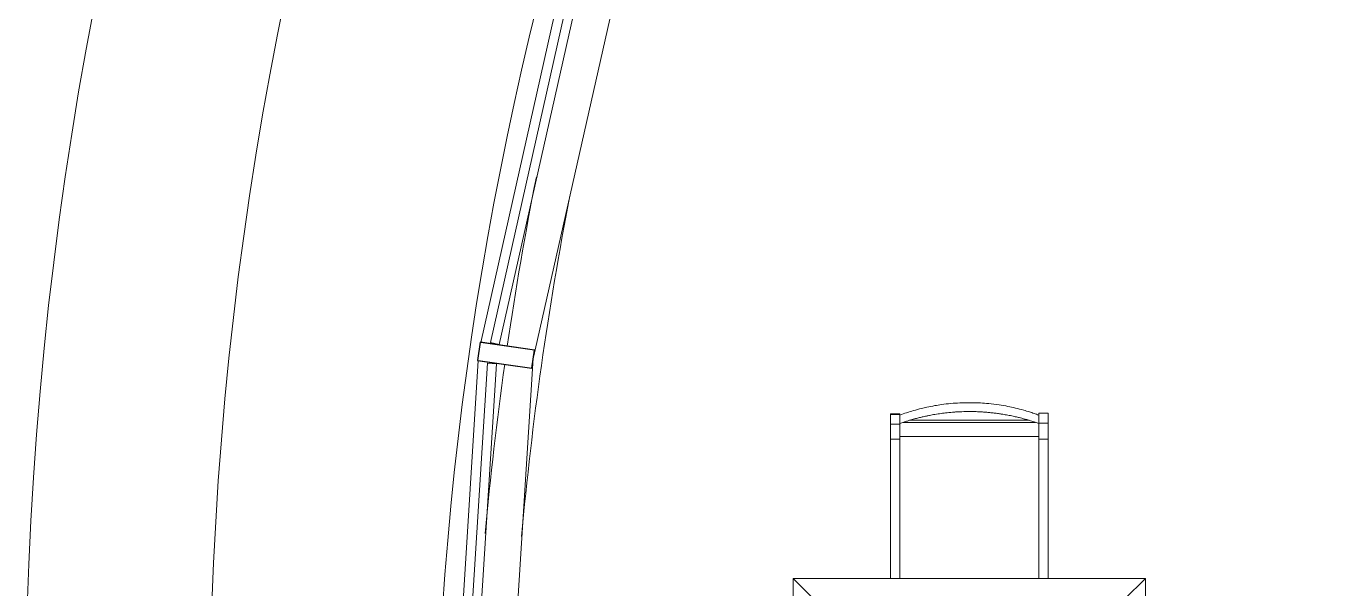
# Model space of a CAD drawing. Header units: metres. Extents: x -217 to -108, y -304 to -188.
# Drawn here: x -170.501 to -166.914, y -216.266 to -214.725 of the extents above; entities that cross this region are included whole.
import ezdxf

# ---------------------------------------------------------------- set-up
doc = ezdxf.new("R2010")
doc.units = ezdxf.units.M
for name, color, linetype, lineweight in [('A-FLOR', 192, 'Continuous', 9), ('A-GLAZ-CURT', 52, 'Continuous', 9), ('A-GLAZ-CWMG', 51, 'Continuous', 9), ('A-WALL', 113, 'Continuous', 9), ('I-FURN', 30, 'Continuous', 9), ('I-FURN-PNLS', 30, 'Continuous', 9)]:
    doc.layers.add(name, color=color, linetype=linetype, lineweight=lineweight)

# ---------------------------------------------------------------- blocks, each defined once
blk = doc.blocks.new('Montante rectangular - 50 x 150 mm-715984-Nivel 3')
at = {"layer": 'A-GLAZ-CWMG'}
for p, q in [((-169.3539, -217.08), (-169.2629, -215.6407)), ((-169.1161, -215.6617), (-169.2629, -215.6407)), ((-169.1122, -215.634), (-169.2052, -217.1056)), ((-169.1122, -215.634), (-169.1161, -215.6617)), ((-169.3539, -217.08), (-169.2057, -217.0777)), ((-169.2057, -217.0777), (-169.2052, -217.1056))]:
    blk.add_line(p, q, dxfattribs=at)
blk = doc.blocks.new('Tableset-Outdoor_Reed - Tableset-Outdoor_Reed-797211-Nivel 3')
at = {"layer": 'I-FURN'}
for p, q in [((-0.4826, 0.4826), (-0.4254, 0.4254)), ((0.4826, 0.4826), (0.4254, 0.4254))]:
    blk.add_line(p, q, dxfattribs=at)
at = {"layer": 'I-FURN-PNLS'}
for p, q in [((-0.2159, 0.9314), (-0.2159, 0.9332)), ((-0.1905, 0.9332), (-0.2159, 0.9332)), ((-0.1905, 0.9332), (-0.1905, 0.9314)), ((0.1905, 0.9075), (0.1905, 0.9344)), ((0.2159, 0.9344), (0.1905, 0.9344)), ((0.2159, 0.9344), (0.2159, 0.9075)), ((-0.2159, 0.9046), (-0.2159, 0.9314)), ((-0.1905, 0.9314), (-0.2159, 0.9314)), ((-0.2159, 0.8961), (-0.2159, 0.9046)), ((-0.1905, 0.9046), (-0.2159, 0.9046)), ((-0.1905, 0.9314), (-0.1905, 0.9046)), ((-0.1905, 0.9046), (-0.1905, 0.8961)), ((0.1813, 0.9096), (-0.1813, 0.9096)), ((0.1636, 0.9153), (-0.1635, 0.9153)), ((0.1905, 0.9073), (0.1905, 0.9075)), ((0.2159, 0.9075), (0.1905, 0.9075)), ((0.1905, 0.9065), (0.1905, 0.9073)), ((0.1905, 0.9065), (0.1905, 0.9073)), ((0.1905, 0.902), (0.1905, 0.9065)), ((0.1905, 0.8984), (0.1905, 0.902)), ((0.1905, 0.8953), (0.1905, 0.8984)), ((0.2159, 0.9075), (0.2159, 0.902)), ((0.2159, 0.902), (0.2159, 0.8984)), ((0.2159, 0.8984), (0.2159, 0.8953)), ((-0.2159, 0.8933), (-0.2159, 0.8961)), ((-0.2159, 0.8903), (-0.2159, 0.8933)), ((-0.2159, 0.8874), (-0.2159, 0.8903)), ((-0.2159, 0.8852), (-0.2159, 0.8874)), ((-0.2159, 0.8823), (-0.2159, 0.8852)), ((-0.2159, 0.8802), (-0.2159, 0.8823)), ((-0.2159, 0.8763), (-0.2159, 0.8802)), ((-0.2159, 0.873), (-0.2159, 0.8763)), ((-0.2159, 0.8694), (-0.2159, 0.873)), ((-0.2159, 0.8673), (-0.2159, 0.8694)), ((-0.2159, 0.8658), (-0.2159, 0.8673)), ((-0.2159, 0.8643), (-0.2159, 0.8658)), ((-0.2159, 0.8636), (-0.2159, 0.8643)), ((-0.2159, 0.8592), (-0.2159, 0.8636)), ((-0.2159, 0.8635), (-0.1905, 0.8635)), ((-0.1905, 0.8961), (-0.1905, 0.8933)), ((-0.1905, 0.8933), (-0.1905, 0.8903)), ((-0.1905, 0.8903), (-0.1905, 0.8874)), ((-0.1905, 0.8874), (-0.1905, 0.8852)), ((-0.1905, 0.8852), (-0.1905, 0.8823)), ((-0.1905, 0.8823), (-0.1905, 0.8802)), ((-0.1905, 0.8802), (-0.1905, 0.8763)), ((-0.1905, 0.8763), (-0.1905, 0.873)), ((-0.1905, 0.873), (-0.1905, 0.8694)), ((0.1905, 0.8708), (-0.1905, 0.8708)), ((-0.1905, 0.8694), (-0.1905, 0.8673)), ((-0.1905, 0.8673), (-0.1905, 0.8658)), ((-0.1905, 0.8658), (-0.1905, 0.8643)), ((-0.1905, 0.8643), (-0.1905, 0.8636)), ((-0.1905, 0.8636), (-0.1905, 0.8592)), ((0.1905, 0.8918), (0.1905, 0.8953)), ((0.1905, 0.8883), (0.1905, 0.8918)), ((0.1905, 0.8848), (0.1905, 0.8883)), ((0.1905, 0.8817), (0.1905, 0.8848)), ((0.1905, 0.8785), (0.1905, 0.8817)), ((0.1905, 0.8753), (0.1905, 0.8785)), ((0.1905, 0.8724), (0.1905, 0.8753)), ((0.1905, 0.8701), (0.1905, 0.8724)), ((0.1905, 0.8686), (0.1905, 0.8701)), ((0.1905, 0.8678), (0.1905, 0.8686)), ((0.1905, 0.8664), (0.1905, 0.8678)), ((0.1905, 0.8642), (0.1905, 0.8664)), ((0.1905, 0.8637), (0.1905, 0.8642)), ((0.1905, 0.8432), (0.1905, 0.8639)), ((0.1905, 0.8635), (0.2159, 0.8635)), ((0.2159, 0.8953), (0.2159, 0.8918)), ((0.2159, 0.8918), (0.2159, 0.8883)), ((0.2159, 0.8883), (0.2159, 0.8848)), ((0.2159, 0.8848), (0.2159, 0.8817)), ((0.2159, 0.8817), (0.2159, 0.8785)), ((0.2159, 0.8785), (0.2159, 0.8753)), ((0.2159, 0.8753), (0.2159, 0.8724)), ((0.2159, 0.8724), (0.2159, 0.8701)), ((0.2159, 0.8701), (0.2159, 0.8686)), ((0.2159, 0.8686), (0.2159, 0.8678)), ((0.2159, 0.8678), (0.2159, 0.8664)), ((0.2159, 0.8664), (0.2159, 0.8642)), ((0.2159, 0.8642), (0.2159, 0.8637)), ((0.2159, 0.8639), (0.2159, 0.8432)), ((-0.2159, 0.854), (-0.2159, 0.8592)), ((-0.2159, 0.8497), (-0.2159, 0.854)), ((-0.2159, 0.8431), (-0.2159, 0.8497)), ((-0.2159, 0.8411), (-0.2159, 0.8431)), ((-0.2159, 0.8373), (-0.2159, 0.8411)), ((-0.2159, 0.8315), (-0.2159, 0.8373)), ((-0.2159, 0.8261), (-0.2159, 0.8315)), ((-0.2159, 0.8209), (-0.2159, 0.8261)), ((-0.1905, 0.8592), (-0.1905, 0.854)), ((-0.1905, 0.854), (-0.1905, 0.8497)), ((-0.1905, 0.8497), (-0.1905, 0.8431)), ((-0.1905, 0.8431), (-0.1905, 0.8411)), ((-0.1905, 0.8411), (-0.1905, 0.8373)), ((-0.1905, 0.8373), (-0.1905, 0.8315)), ((-0.1905, 0.8315), (-0.1905, 0.8261)), ((-0.1905, 0.8261), (-0.1905, 0.8209)), ((0.1905, 0.831), (0.1905, 0.8432)), ((0.1905, 0.8219), (0.1905, 0.831)), ((0.2159, 0.8432), (0.2159, 0.831)), ((0.2159, 0.831), (0.2159, 0.8219)), ((-0.2159, 0.8174), (-0.2159, 0.8209)), ((-0.2159, 0.8131), (-0.2159, 0.8174)), ((-0.2159, 0.8068), (-0.2159, 0.8131)), ((-0.2159, 0.8013), (-0.2159, 0.8068)), ((-0.2159, 0.7964), (-0.2159, 0.8013)), ((-0.2159, 0.7883), (-0.2159, 0.7964)), ((-0.1905, 0.8209), (-0.1905, 0.8174)), ((-0.1905, 0.8174), (-0.1905, 0.8131)), ((-0.1905, 0.8131), (-0.1905, 0.8068)), ((-0.1905, 0.8068), (-0.1905, 0.8013)), ((-0.1905, 0.8013), (-0.1905, 0.7964)), ((-0.1905, 0.7964), (-0.1905, 0.7883)), ((0.1905, 0.8097), (0.1905, 0.8219)), ((0.1905, 0.8028), (0.1905, 0.8097)), ((0.1905, 0.786), (0.1905, 0.8028)), ((0.2159, 0.8219), (0.2159, 0.8097)), ((0.2159, 0.8097), (0.2159, 0.8028)), ((0.2159, 0.8028), (0.2159, 0.786)), ((-0.2159, 0.7826), (-0.2159, 0.7883)), ((-0.2159, 0.7774), (-0.2159, 0.7826)), ((-0.2159, 0.7725), (-0.2159, 0.7774)), ((-0.2159, 0.7671), (-0.2159, 0.7725)), ((-0.2159, 0.7639), (-0.2159, 0.7671)), ((-0.2159, 0.7575), (-0.2159, 0.7639)), ((-0.2159, 0.7558), (-0.2159, 0.7575)), ((-0.2159, 0.7506), (-0.2159, 0.7558)), ((-0.1905, 0.7883), (-0.1905, 0.7826)), ((-0.1905, 0.7826), (-0.1905, 0.7774)), ((-0.1905, 0.7774), (-0.1905, 0.7725)), ((-0.1905, 0.7725), (-0.1905, 0.7671)), ((-0.1905, 0.7671), (-0.1905, 0.7639)), ((-0.1905, 0.7639), (-0.1905, 0.7575)), ((-0.1905, 0.7575), (-0.1905, 0.7558)), ((-0.1905, 0.7558), (-0.1905, 0.7506)), ((0.1905, 0.7762), (0.1905, 0.786)), ((0.1905, 0.7709), (0.1905, 0.7762)), ((0.1905, 0.7659), (0.1905, 0.7709)), ((0.1905, 0.7613), (0.1905, 0.7659)), ((0.1905, 0.7586), (0.1905, 0.7613)), ((0.1905, 0.7537), (0.1905, 0.7586)), ((0.1905, 0.7507), (0.1905, 0.7537)), ((0.2159, 0.786), (0.2159, 0.7762)), ((0.2159, 0.7762), (0.2159, 0.7709)), ((0.2159, 0.7709), (0.2159, 0.7659)), ((0.2159, 0.7659), (0.2159, 0.7613)), ((0.2159, 0.7613), (0.2159, 0.7586)), ((0.2159, 0.7586), (0.2159, 0.7537)), ((0.2159, 0.7537), (0.2159, 0.7507)), ((-0.2159, 0.7449), (-0.2159, 0.7506)), ((-0.2159, 0.7394), (-0.2159, 0.7449)), ((-0.2159, 0.7322), (-0.2159, 0.7394)), ((-0.2159, 0.7239), (-0.2159, 0.7322)), ((-0.2159, 0.7201), (-0.2159, 0.7239)), ((-0.2159, 0.7112), (-0.2159, 0.7201)), ((-0.1905, 0.7506), (-0.1905, 0.7449)), ((-0.1905, 0.7449), (-0.1905, 0.7394)), ((-0.1905, 0.7394), (-0.1905, 0.7322)), ((-0.1905, 0.7322), (-0.1905, 0.7239)), ((-0.1905, 0.7239), (-0.1905, 0.7201)), ((-0.1905, 0.7201), (-0.1905, 0.7112)), ((0.1905, 0.7438), (0.1905, 0.7507)), ((0.1905, 0.7377), (0.1905, 0.7438)), ((0.1905, 0.7339), (0.1905, 0.7377)), ((0.1905, 0.7282), (0.1905, 0.7339)), ((0.1905, 0.7229), (0.1905, 0.7282)), ((0.1905, 0.7176), (0.1905, 0.7229)), ((0.1905, 0.7122), (0.1905, 0.7176)), ((0.2159, 0.7507), (0.2159, 0.7438)), ((0.2159, 0.7438), (0.2159, 0.7377)), ((0.2159, 0.7377), (0.2159, 0.7339)), ((0.2159, 0.7339), (0.2159, 0.7282)), ((0.2159, 0.7282), (0.2159, 0.7229)), ((0.2159, 0.7229), (0.2159, 0.7176)), ((0.2159, 0.7176), (0.2159, 0.7122)), ((-0.2159, 0.7057), (-0.2159, 0.7112)), ((-0.2159, 0.6991), (-0.2159, 0.7057)), ((-0.2159, 0.6945), (-0.2159, 0.6991)), ((-0.2159, 0.6913), (-0.2159, 0.6945)), ((-0.2159, 0.6807), (-0.2159, 0.6913)), ((-0.1905, 0.7112), (-0.1905, 0.7057)), ((-0.1905, 0.7057), (-0.1905, 0.6991)), ((-0.1905, 0.6991), (-0.1905, 0.6945)), ((-0.1905, 0.6945), (-0.1905, 0.6913)), ((-0.1905, 0.6913), (-0.1905, 0.6807)), ((0.1905, 0.7084), (0.1905, 0.7122)), ((0.1905, 0.6997), (0.1905, 0.7084)), ((0.1905, 0.6913), (0.1905, 0.6997)), ((0.1905, 0.686), (0.1905, 0.6913)), ((0.1905, 0.6791), (0.1905, 0.686)), ((0.2159, 0.7122), (0.2159, 0.7084)), ((0.2159, 0.7084), (0.2159, 0.6997)), ((0.2159, 0.6997), (0.2159, 0.6913)), ((0.2159, 0.6913), (0.2159, 0.686)), ((0.2159, 0.686), (0.2159, 0.6791)), ((-0.2159, 0.6723), (-0.2159, 0.6807)), ((-0.2159, 0.6663), (-0.2159, 0.6723)), ((-0.2159, 0.6597), (-0.2159, 0.6663)), ((-0.2159, 0.6528), (-0.2159, 0.6597)), ((-0.2159, 0.647), (-0.2159, 0.6528)), ((-0.2159, 0.6424), (-0.2159, 0.647)), ((-0.1905, 0.6807), (-0.1905, 0.6723)), ((-0.1905, 0.6723), (-0.1905, 0.6663)), ((-0.1905, 0.6663), (-0.1905, 0.6597)), ((-0.1905, 0.6597), (-0.1905, 0.6528)), ((-0.1905, 0.6528), (-0.1905, 0.647)), ((-0.1905, 0.647), (-0.1905, 0.6424)), ((0.1905, 0.6723), (0.1905, 0.6791)), ((0.1905, 0.6654), (0.1905, 0.6723)), ((0.1905, 0.6608), (0.1905, 0.6654)), ((0.1905, 0.6544), (0.1905, 0.6608)), ((0.1905, 0.6475), (0.1905, 0.6544)), ((0.1905, 0.6395), (0.1905, 0.6475)), ((0.2159, 0.6791), (0.2159, 0.6723)), ((0.2159, 0.6723), (0.2159, 0.6654)), ((0.2159, 0.6654), (0.2159, 0.6608)), ((0.2159, 0.6608), (0.2159, 0.6544)), ((0.2159, 0.6544), (0.2159, 0.6475)), ((0.2159, 0.6475), (0.2159, 0.6395)), ((-0.2159, 0.6384), (-0.2159, 0.6424)), ((-0.2159, 0.6332), (-0.2159, 0.6384)), ((-0.2159, 0.6277), (-0.2159, 0.6332)), ((-0.2159, 0.6231), (-0.2159, 0.6277)), ((-0.2159, 0.6125), (-0.2159, 0.6231)), ((-0.2159, 0.6038), (-0.2159, 0.6125)), ((-0.1905, 0.6424), (-0.1905, 0.6384)), ((-0.1905, 0.6384), (-0.1905, 0.6332)), ((-0.1905, 0.6332), (-0.1905, 0.6277)), ((-0.1905, 0.6277), (-0.1905, 0.6231)), ((-0.1905, 0.6231), (-0.1905, 0.6125)), ((-0.1905, 0.6125), (-0.1905, 0.6038)), ((0.1905, 0.6342), (0.1905, 0.6395)), ((0.1905, 0.6246), (0.1905, 0.6342)), ((0.1905, 0.6129), (0.1905, 0.6246)), ((0.1905, 0.6075), (0.1905, 0.6129)), ((0.2159, 0.6395), (0.2159, 0.6342)), ((0.2159, 0.6342), (0.2159, 0.6246)), ((0.2159, 0.6246), (0.2159, 0.6129)), ((0.2159, 0.6129), (0.2159, 0.6075)), ((-0.2159, 0.5978), (-0.2159, 0.6038)), ((-0.2159, 0.5914), (-0.2159, 0.5978)), ((-0.2159, 0.5808), (-0.2159, 0.5914)), ((-0.2159, 0.5747), (-0.2159, 0.5808)), ((-0.2159, 0.5687), (-0.2159, 0.5747)), ((-0.1905, 0.6038), (-0.1905, 0.5978)), ((-0.1905, 0.5978), (-0.1905, 0.5914)), ((-0.1905, 0.5914), (-0.1905, 0.5808)), ((-0.1905, 0.5808), (-0.1905, 0.5747)), ((-0.1905, 0.5747), (-0.1905, 0.5687)), ((0.1905, 0.5995), (0.1905, 0.6075)), ((0.1905, 0.5911), (0.1905, 0.5995)), ((0.1905, 0.5854), (0.1905, 0.5911)), ((0.1905, 0.5774), (0.1905, 0.5854)), ((0.1905, 0.5709), (0.1905, 0.5774)), ((0.2159, 0.6075), (0.2159, 0.5995)), ((0.2159, 0.5995), (0.2159, 0.5911)), ((0.2159, 0.5911), (0.2159, 0.5854)), ((0.2159, 0.5854), (0.2159, 0.5774)), ((0.2159, 0.5774), (0.2159, 0.5709)), ((-0.2159, 0.562), (-0.2159, 0.5687)), ((-0.2159, 0.5554), (-0.2159, 0.562)), ((-0.2159, 0.5518), (-0.2159, 0.5554)), ((-0.2159, 0.5485), (-0.2159, 0.5518)), ((-0.2159, 0.5449), (-0.2159, 0.5485)), ((-0.2159, 0.5423), (-0.2159, 0.5449)), ((-0.2159, 0.5403), (-0.2159, 0.5423)), ((-0.2159, 0.5373), (-0.2159, 0.5403)), ((-0.1905, 0.5687), (-0.1905, 0.562)), ((-0.1905, 0.562), (-0.1905, 0.5554)), ((-0.1905, 0.5554), (-0.1905, 0.5518)), ((-0.1905, 0.5518), (-0.1905, 0.5485)), ((-0.1905, 0.5485), (-0.1905, 0.5449)), ((-0.1905, 0.5449), (-0.1905, 0.5423)), ((-0.1905, 0.5423), (-0.1905, 0.5403)), ((-0.1905, 0.5403), (-0.1905, 0.5373)), ((0.1905, 0.5652), (0.1905, 0.5709)), ((0.1905, 0.5588), (0.1905, 0.5652)), ((0.1905, 0.5474), (0.1905, 0.5588)), ((0.1905, 0.5389), (0.1905, 0.5474)), ((0.1905, 0.5309), (0.1905, 0.5389)), ((0.2159, 0.5709), (0.2159, 0.5652)), ((0.2159, 0.5652), (0.2159, 0.5588)), ((0.2159, 0.5588), (0.2159, 0.5474)), ((0.2159, 0.5474), (0.2159, 0.5389)), ((0.2159, 0.5389), (0.2159, 0.5309)), ((-0.2159, 0.5354), (-0.2159, 0.5373)), ((-0.2159, 0.5333), (-0.2159, 0.5354)), ((-0.2159, 0.5308), (-0.2159, 0.5333)), ((-0.2159, 0.5285), (-0.2159, 0.5308)), ((-0.2159, 0.5262), (-0.2159, 0.5285)), ((-0.2159, 0.5242), (-0.2159, 0.5262)), ((-0.2159, 0.5222), (-0.2159, 0.5242)), ((-0.2159, 0.5209), (-0.2159, 0.5222)), ((-0.2159, 0.5178), (-0.2159, 0.5209)), ((-0.2159, 0.5135), (-0.2159, 0.5178)), ((-0.2159, 0.511), (-0.2159, 0.5135)), ((-0.2159, 0.5072), (-0.2159, 0.511)), ((-0.2159, 0.505), (-0.2159, 0.5072)), ((-0.2159, 0.5015), (-0.2159, 0.505)), ((-0.1905, 0.5373), (-0.1905, 0.5354)), ((-0.1905, 0.5354), (-0.1905, 0.5333)), ((-0.1905, 0.5333), (-0.1905, 0.5308)), ((-0.1905, 0.5308), (-0.1905, 0.5285)), ((-0.1905, 0.5285), (-0.1905, 0.5262)), ((-0.1905, 0.5262), (-0.1905, 0.5242)), ((-0.1905, 0.5242), (-0.1905, 0.5222)), ((-0.1905, 0.5222), (-0.1905, 0.5209)), ((-0.1905, 0.5209), (-0.1905, 0.5178)), ((-0.1905, 0.5178), (-0.1905, 0.5135)), ((-0.1905, 0.5135), (-0.1905, 0.511)), ((-0.1905, 0.511), (-0.1905, 0.5072)), ((-0.1905, 0.5072), (-0.1905, 0.505)), ((-0.1905, 0.505), (-0.1905, 0.5015)), ((0.1905, 0.5256), (0.1905, 0.5309)), ((0.1905, 0.5177), (0.1905, 0.5256)), ((0.1905, 0.5116), (0.1905, 0.5177)), ((0.1905, 0.5046), (0.1905, 0.5116)), ((0.1905, 0.4952), (0.1905, 0.5046)), ((0.2159, 0.5309), (0.2159, 0.5256)), ((0.2159, 0.5256), (0.2159, 0.5177)), ((0.2159, 0.5177), (0.2159, 0.5116)), ((0.2159, 0.5116), (0.2159, 0.5046)), ((0.2159, 0.5046), (0.2159, 0.4952)), ((0.4826, 0.4826), (-0.4826, 0.4826)), ((-0.4826, 0.4826), (-0.4826, -0.4826)), ((-0.2159, 0.4978), (-0.2159, 0.5015)), ((-0.2159, 0.4947), (-0.2159, 0.4978)), ((-0.2159, 0.4919), (-0.2159, 0.4947)), ((-0.2159, 0.4826), (-0.2159, 0.4919)), ((-0.1905, 0.5015), (-0.1905, 0.4978)), ((-0.1905, 0.4978), (-0.1905, 0.4947)), ((-0.1905, 0.4947), (-0.1905, 0.4919)), ((-0.1905, 0.4919), (-0.1905, 0.4826)), ((0.1905, 0.4849), (0.1905, 0.4952)), ((0.1905, 0.4826), (0.1905, 0.4849)), ((0.2159, 0.4952), (0.2159, 0.4849)), ((0.2159, 0.4849), (0.2159, 0.4826)), ((0.4826, -0.4826), (0.4826, 0.4826))]:
    blk.add_line(p, q, dxfattribs=at)
for centre, radius, start, end in [((0, 0.4139), 0.5497, 108.187, 110.2771), ((0, 0.4139), 0.5497, 106.1434, 108.187), ((0, 0.4139), 0.5497, 103.7087, 106.1434), ((0, 0.4139), 0.5497, 102.2403, 103.7087), ((0, 0.4139), 0.5497, 99.8969, 102.2403), ((0, 0.4139), 0.5497, 97.9471, 99.8969), ((0, 0.371), 0.5683, 97.8273, 99.518), ((0, 0.371), 0.5683, 96.1371, 97.8273), ((0, 0.4139), 0.5497, 95.2631, 97.9471), ((0, 0.371), 0.5683, 94.1468, 96.1371), ((0, 0.4139), 0.5497, 92.7185, 95.2631), ((0, 0.371), 0.5683, 93.7748, 94.1468), ((0, 0.371), 0.5683, 92.9835, 93.7748), ((0, 0.371), 0.5683, 92.0584, 92.9835), ((0, 0.4139), 0.5497, 89.5927, 92.7185), ((0, 0.371), 0.5683, 89.8427, 92.0584), ((0, 0.371), 0.5683, 89.3548, 89.8427), ((0, 0.4139), 0.5497, 86.8405, 89.5927), ((0, 0.371), 0.5683, 87.6928, 89.3548), ((0, 0.371), 0.5683, 87.0091, 87.6928), ((0, 0.371), 0.5683, 85.7319, 87.0091), ((0, 0.4139), 0.5497, 84.4502, 86.8405), ((0, 0.371), 0.5683, 84.5511, 85.7319), ((0, 0.4139), 0.5497, 81.4699, 84.4502), ((0, 0.371), 0.5683, 84.0128, 84.5511), ((0, 0.371), 0.5683, 83.4371, 84.0128), ((0, 0.371), 0.5683, 82.2205, 83.4371), ((0, 0.371), 0.5683, 81.611, 82.2205), ((0, 0.4139), 0.5497, 78.9101, 81.4699), ((0, 0.371), 0.5683, 80.6973, 81.611), ((0, 0.4139), 0.5497, 76.7348, 78.9101), ((0, 0.4139), 0.5497, 74.2607, 76.7348), ((0, 0.4139), 0.5497, 72.558, 74.2607), ((0, 0.4139), 0.5497, 71.1879, 72.558), ((0, 0.4139), 0.5497, 69.7229, 71.1879), ((0, 0.371), 0.5683, 108.3997, 109.5844), ((0, 0.371), 0.5683, 107.5849, 108.3997), ((0, 0.371), 0.5683, 106.7225, 107.5849), ((0, 0.371), 0.5683, 105.9961, 106.7225), ((0, 0.371), 0.5683, 105.3384, 105.9961), ((0, 0.371), 0.5683, 104.1574, 105.3384), ((0, 0.371), 0.5683, 103.0935, 104.1574), ((0, 0.371), 0.5683, 101.9272, 103.0935), ((0, 0.371), 0.5683, 101.0568, 101.9272), ((0, 0.371), 0.5683, 100.2977, 101.0568), ((0, 0.371), 0.5683, 99.518, 100.2977), ((0, 0.371), 0.5683, 80.0005, 80.6973), ((0, 0.371), 0.5683, 78.5598, 80.0005), ((0, 0.371), 0.5683, 77.8363, 78.5598), ((0, 0.371), 0.5683, 76.5845, 77.8363), ((0, 0.371), 0.5683, 76.0481, 76.5845), ((0, 0.371), 0.5683, 75.3151, 76.0481), ((0, 0.371), 0.5683, 74.3485, 75.3151), ((0, 0.371), 0.5683, 73.9342, 74.3485), ((0, 0.371), 0.5683, 72.8341, 73.9342), ((0, 0.371), 0.5683, 71.4517, 72.8341), ((0, 0.371), 0.5683, 70.4156, 71.4517)]:
    blk.add_arc(centre, radius, start, end, dxfattribs=at)
blk = doc.blocks.new('Panel de sistema - Acristalado-715993-Nivel 3')
at = {"layer": 'A-GLAZ-CURT', "lineweight": 18}
for p, q in [((0.7152, 0.0495), (-0.7152, 0.0495)), ((-0.7152, 0.0495), (-0.7152, 0.0245)), ((0.7152, 0.0245), (0.7152, 0.0495)), ((-0.7152, 0.0245), (0.7152, 0.0245))]:
    blk.add_line(p, q, dxfattribs=at)
blk = doc.blocks.new('Montante rectangular - 50 x 150 mm-669257-Nivel 3')
at = {"layer": 'A-GLAZ-CWMG', "lineweight": 25}
for p, q in [((-0.025, 0.075), (0.025, 0.075)), ((-0.025, -0.075), (-0.025, 0.075)), ((0.025, 0.075), (0.025, -0.075)), ((0.025, -0.075), (-0.025, -0.075))]:
    blk.add_line(p, q, dxfattribs=at)

msp = doc.modelspace()

# ---------------------------------------------------------------- linework, layer by layer
at = {"layer": 'A-FLOR'}
for centre, radius, start, end in [((-160.1897, -216.6239), 10.3111, 32.99567, 203.9847), ((-160.1804, -216.6397), 9.8158, 33.32339, 203.64672), ((-159.9194, -216.9541), 9.3621, 168.81415, 171.69367), ((-159.9194, -216.9541), 9.3621, 168.81415, 171.69367), ((-159.9194, -216.9541), 9.3621, 171.99973, 174.85418), ((-159.9194, -216.9541), 9.3621, 171.99973, 174.85418)]:
    msp.add_arc(centre, radius, start, end, dxfattribs=at)
at = {"layer": 'A-WALL'}
for radius, start, end in [(9.4621, 44.86804, 189.98653), (9.2621, 169.02089, 174.84769)]:
    msp.add_arc((-159.9194, -216.9541), radius, start, end, dxfattribs=at)

# ---------------------------------------------------------------- block references
at = {"layer": 'A-GLAZ-CURT'}
for p, rotation in [((-169.0242, -214.9042), 77.3117683531447), ((-169.2335, -216.3651), 86.38167387727164)]:
    msp.add_blockref('Panel de sistema - Acristalado-715993-Nivel 3', p, dxfattribs=dict(at, rotation=rotation))
at = {"layer": 'A-GLAZ-CWMG', "rotation": 350.9300944758731}
msp.add_blockref('Montante rectangular - 50 x 150 mm-715984-Nivel 3', (32.201, -27.9222), dxfattribs=at)
at = {"layer": 'A-GLAZ-CWMG', "extrusion": (0, 0, -1), "rotation": 98.15327888479199}
msp.add_blockref('Montante rectangular - 50 x 150 mm-669257-Nivel 3', (169.1868, -215.6263), dxfattribs=at)
at = {"layer": 'A-GLAZ-CWMG'}
msp.add_blockref('Montante rectangular - 50 x 150 mm-715984-Nivel 3', (0, 0), dxfattribs=at)
at = {"layer": 'I-FURN-PNLS'}
msp.add_blockref('Tableset-Outdoor_Reed - Tableset-Outdoor_Reed-797211-Nivel 3', (-167.9181, -216.7198), dxfattribs=at)

doc.saveas('drawing.dxf')
